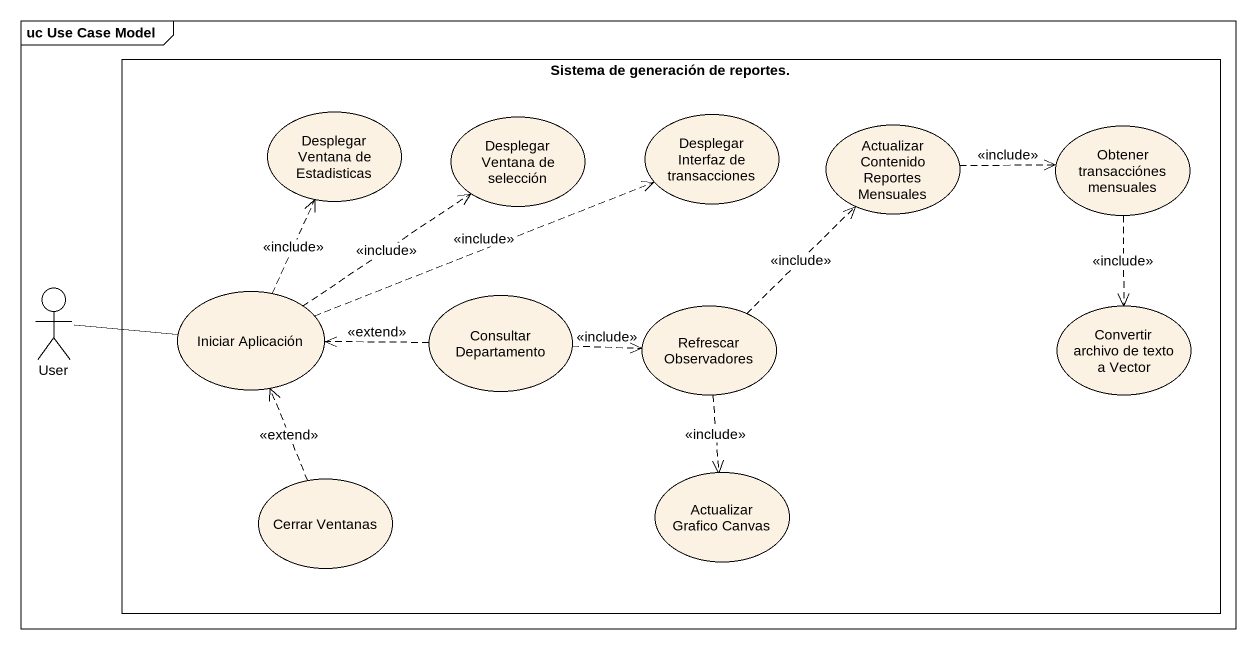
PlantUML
@startuml
mainframe uc Use Case Model
rectangle "Sistema de generación de reportes." as Sistema_de_generación_de {
  usecase "Desplegar Ventana de Estadisticas" as Desplegar_Ventana_de
  usecase "Desplegar Ventana de selección" as Desplegar_Ventana_de_2
  usecase "Desplegar Interfaz de transacciones" as Desplegar_Interfaz_de
  usecase "Actualizar Contenido Reportes Mensuales" as Actualizar_Contenido
  usecase "Obtener transacciónes mensuales" as Obtener_transacciónes
  usecase "Iniciar Aplicación" as Iniciar_Aplicación
  usecase "Consultar Departamento" as Consultar_Departamento
  usecase "Refrescar Observadores" as Refrescar_Observadores
  usecase "Convertir archivo de texto a Vector" as Convertir_archivo_de_texto
  usecase "Cerrar Ventanas" as Cerrar_Ventanas
  usecase "Actualizar Grafico Canvas" as Actualizar_Grafico_Canvas
}
actor User
Actualizar_Contenido .right.> Obtener_transacciónes : <<include>>
Obtener_transacciónes ..> Convertir_archivo_de_texto : <<include>>
User -right- Iniciar_Aplicación
Iniciar_Aplicación .up.> Desplegar_Ventana_de : <<include>>
Iniciar_Aplicación .up.> Desplegar_Ventana_de_2 : <<include>>
Iniciar_Aplicación .right.> Desplegar_Interfaz_de : <<include>>
Consultar_Departamento .left.> Iniciar_Aplicación : <<extend>>
Consultar_Departamento .right.> Refrescar_Observadores : <<include>>
Refrescar_Observadores .up.> Actualizar_Contenido : <<include>>
Refrescar_Observadores ..> Actualizar_Grafico_Canvas : <<include>>
Cerrar_Ventanas .up.> Iniciar_Aplicación : <<extend>>
@enduml
